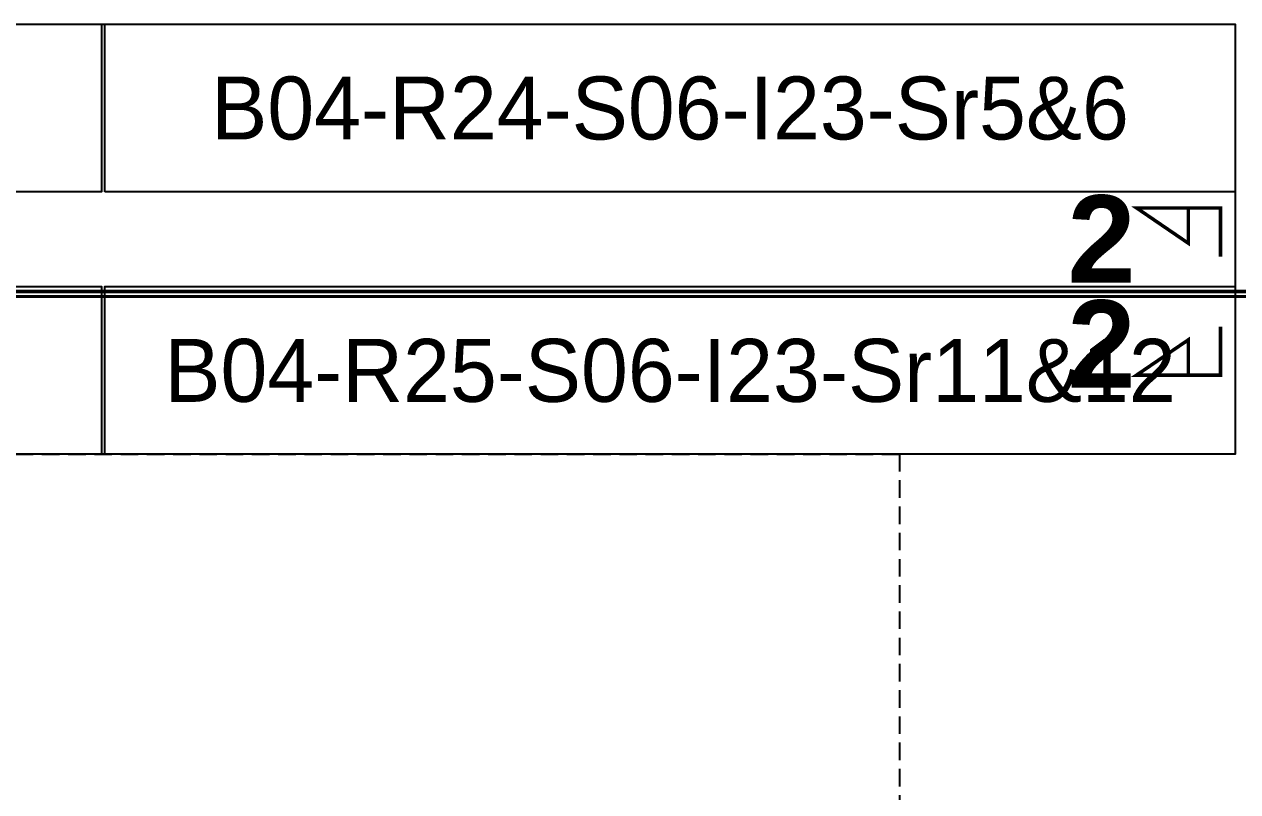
# Model space of a CAD drawing. Header units: metres. Extents: x 530075 to 530399, y 2675487 to 2675927.
# Drawn here: x 530234.37 to 530269.04, y 2675724.64 to 2675746.58 of the extents above; entities that cross this region are included whole.
import ezdxf
from ezdxf.enums import TextEntityAlignment as Align

# ---------------------------------------------------------------- set-up
doc = ezdxf.new("R2010")
doc.units = ezdxf.units.M
doc.linetypes.add('DASHED', pattern=[0.75, 0.5, -0.25])
for name, color, linetype in [('E-Inverter Grouping', 2, 'Continuous'), ('IDT', 7, 'Continuous'), ('LT Cable(AG) INV to LT Panel BL-04', 2, 'Continuous'), ('Messenger Wire Block-04 (Master Path)', 30, 'Continuous'), ('Messenger Wire Block-04 (MW Path)', 191, 'Continuous'), ('MMS Table Block-04', 8, 'Continuous'), ('Section Marking BL-04', 2, 'Continuous')]:
    doc.layers.add(name, color=color, linetype=linetype)
doc.styles.add('BoldTextStyle', font='arialbd.ttf')
doc.styles.get("Standard").update_dxf_attribs({"font": 'Adani Regular.ttf'})

# ---------------------------------------------------------------- blocks, each defined once
blk = doc.blocks.new('MMS Table (32.292 x 4.788)')
at = {"color": 0}
blk.add_lwpolyline([(0, -0.002), (0, 4.786), (32.292, 4.786), (32.292, -0.002)], close=True, dxfattribs=at)
at = {"color": 7}
blk.add_attdef('ID1', text='', height=1.8, dxfattribs=at).set_placement((16.146, 2.392), align=Align.MIDDLE_CENTER)
blk = doc.blocks.new('IDT')
at = {"layer": 'IDT', "color": 243, "linetype": 'DASHED'}
blk.add_lwpolyline([(45.5, 32.586), (45.5, -4.032), (0, -4.032), (0, 32.586)], close=True, dxfattribs=at)

msp = doc.modelspace()

# ---------------------------------------------------------------- linework, layer by layer
at = {"layer": 'E-Inverter Grouping'}
msp.add_lwpolyline([(530171.887, 2675746.577), (530268.963, 2675746.577), (530268.963, 2675734.289), (530204.179, 2675734.289), (530204.179, 2675696.789), (530171.887, 2675696.789)], close=True, dxfattribs=at)
at = {"layer": 'LT Cable(AG) INV to LT Panel BL-04', "color": 5}
for points in [[(530232.36, 2675719.935), (530228.875, 2675719.935, -0.414214), (530227.975, 2675720.835), (530227.975, 2675723.891, 0.214019), (530227.673, 2675724.563), (530220.959, 2675730.541, -0.214019), (530220.658, 2675731.213), (530220.658, 2675732.899, 0.011115), (530220.657, 2675732.939), (530220.611, 2675733.963, -0.011105), (530220.61, 2675734.003), (530220.61, 2675737.912, -0.414225), (530221.51, 2675738.812), (530270.022, 2675738.812, -0.414214), (530270.922, 2675737.912), (530270.922, 2675717.212, 0.414214), (530271.822, 2675716.312), (530298.817, 2675716.312, 0.414214), (530299.717, 2675717.212), (530299.717, 2675717.69)], [(530232.36, 2675719.96), (530228.9, 2675719.96, -0.414214), (530228, 2675720.86), (530228, 2675723.902, 0.214019), (530227.698, 2675724.574), (530220.984, 2675730.552, -0.214019), (530220.683, 2675731.224), (530220.683, 2675732.9, 0.011115), (530220.682, 2675732.94), (530220.636, 2675733.963, -0.011105), (530220.635, 2675734.003), (530220.635, 2675737.887, -0.414225), (530221.535, 2675738.787), (530269.997, 2675738.787, -0.414214), (530270.897, 2675737.887), (530270.897, 2675717.187, 0.414214), (530271.797, 2675716.287), (530363.601, 2675716.287, 0.414214), (530364.501, 2675717.187), (530364.501, 2675717.69)]]:
    msp.add_lwpolyline(points, format="xyb", dxfattribs=at)
at = {"layer": 'Messenger Wire Block-04 (Master Path)'}
msp.add_lwpolyline([(530220.485, 2675738.937), (530271.047, 2675738.937)], dxfattribs=at)
at = {"layer": 'Messenger Wire Block-04 (MW Path)', "const_width": 0.1}
msp.add_lwpolyline([(530220.485, 2675738.937), (530271.047, 2675738.937)], dxfattribs=at)
at = {"layer": 'Section Marking BL-04', "color": 94, "lineweight": 35, "true_color": 0x00a500, "const_width": 0.1}
for points in [[(530268.547, 2675739.937), (530268.547, 2675741.327), (530266.147, 2675741.327), (530267.627, 2675740.317), (530267.627, 2675741.327)], [(530268.547, 2675737.937), (530268.547, 2675736.547), (530266.147, 2675736.547), (530267.627, 2675737.557), (530267.627, 2675736.547)]]:
    msp.add_lwpolyline(points, dxfattribs=at)

# ---------------------------------------------------------------- block references
at = {"layer": 'IDT', "color": 8, "rotation": 180}
msp.add_blockref('IDT', (530259.371, 2675730.259), dxfattribs=at)
at = {"layer": 'MMS Table Block-04'}
for p, values in [((530204.279, 2675741.791), {'ID1': 'B04-R24-S05-I23-Sr3&4'}), ((530236.671, 2675741.791), {'ID1': 'B04-R24-S06-I23-Sr5&6'}), ((530204.279, 2675734.291), {'ID1': 'B04-R25-S05-I23-Sr9&10'}), ((530236.671, 2675734.291), {'ID1': 'B04-R25-S06-I23-Sr11&12'})]:
    msp.add_blockref('MMS Table (32.292 x 4.788)', p, dxfattribs=at).add_auto_attribs(values)

# ---------------------------------------------------------------- texts
at = {"layer": 'Section Marking BL-04', "color": 94, "true_color": 0x00a500, "style": 'BoldTextStyle'}
for p in [(530265.147, 2675740.437), (530265.147, 2675737.437)]:
    msp.add_text('2', height=2.5, dxfattribs=at).set_placement(p, align=Align.MIDDLE_CENTER)

doc.saveas('drawing.dxf')
